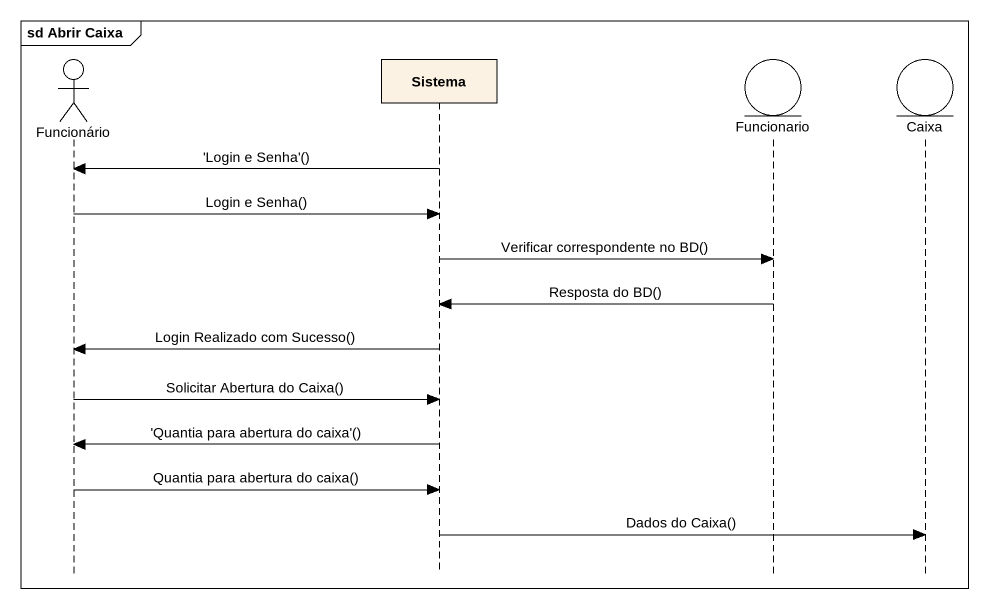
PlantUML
@startuml
mainframe sd Abrir Caixa
hide footbox
actor Funcionário
participant Sistema
entity Funcionario
entity Caixa

Sistema -> Funcionário : 'Login e Senha'()
Funcionário -> Sistema : Login e Senha()
Sistema -> Funcionario : Verificar correspondente no BD()
Funcionario -> Sistema : Resposta do BD()
Sistema -> Funcionário : Login Realizado com Sucesso()
Funcionário -> Sistema : Solicitar Abertura do Caixa()
Sistema -> Funcionário : 'Quantia para abertura do caixa'()
Funcionário -> Sistema : Quantia para abertura do caixa()
Sistema -> Caixa : Dados do Caixa()
@enduml
